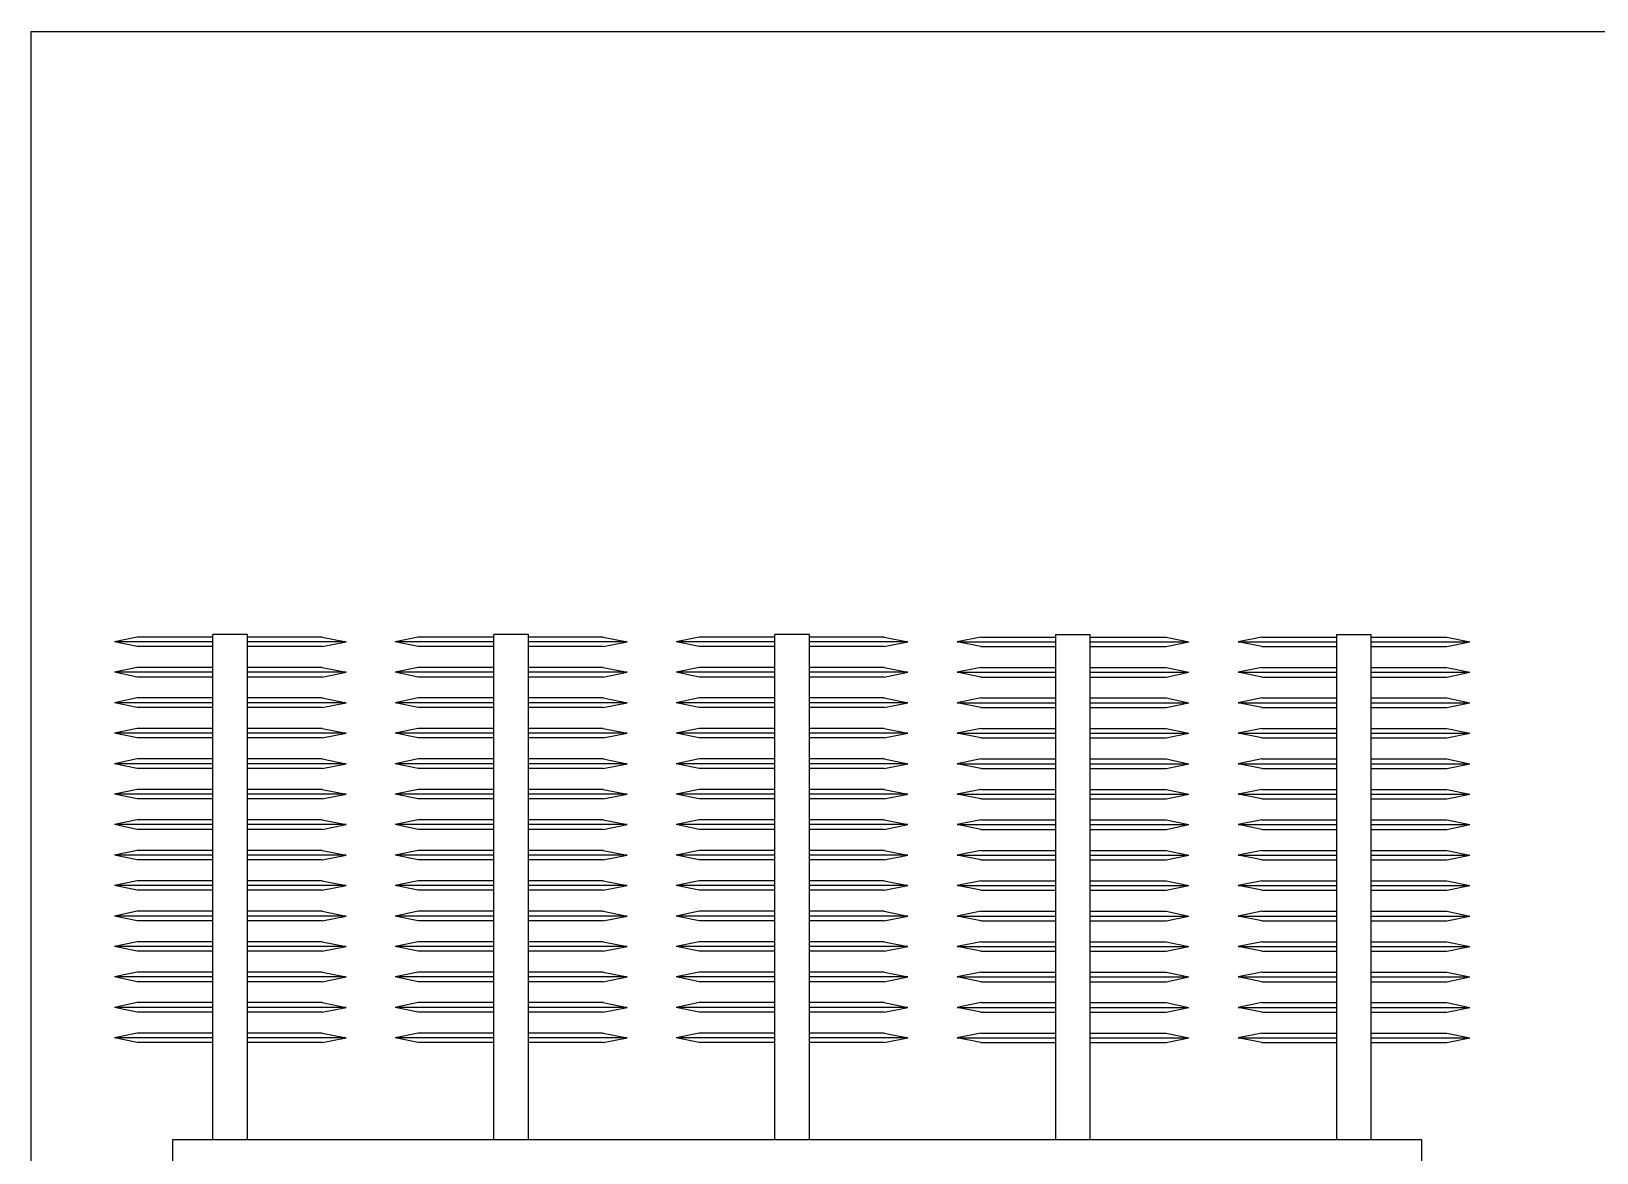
# Model space of a CAD drawing. Header units: millimetres. Extents: x 5537 to 25002, y 8409 to 18291.
# Drawn here: x 5537 to 7637, y 9890 to 11394 of the extents above; entities that cross this region are included whole.
import ezdxf

# ---------------------------------------------------------------- set-up
doc = ezdxf.new("R2010")
doc.units = ezdxf.units.MM

msp = doc.modelspace()

# ---------------------------------------------------------------- linework, layer by layer
at = {"color": 1}
for p, q in [((5827.4, 10585.1), (5781.1, 10585.1)), ((5781.1, 9907.9), (5781.1, 10585.1)), ((5827.4, 9907.9), (5827.4, 10585.1)), ((6204.2, 10585.1), (6157.9, 10585.1)), ((6157.9, 9907.9), (6157.9, 10585.1)), ((6204.2, 9907.9), (6204.2, 10585.1)), ((6581.1, 10585.1), (6534.8, 10585.1)), ((6534.8, 9907.9), (6534.8, 10585.1)), ((6581.1, 9907.9), (6581.1, 10585.1)), ((6911.6, 10585.1), (6957.9, 10585.1)), ((6911.6, 9907.9), (6911.6, 10585.1)), ((6957.9, 9907.9), (6957.9, 10585.1)), ((7288.5, 9907.9), (7288.5, 10585.1)), ((7288.5, 10585.1), (7334.7, 10585.1)), ((7334.7, 9907.9), (7334.7, 10585.1)), ((5679.4, 10581.8), (5648.8, 10575.4)), ((5781.1, 10575.4), (5648.8, 10575.4)), ((5679.4, 10569), (5648.8, 10575.4)), ((5781.1, 10581.8), (5679.4, 10581.8)), ((5781.1, 10569), (5679.4, 10569)), ((5927.8, 10581.8), (5827.4, 10581.8)), ((5959.6, 10575.4), (5827.4, 10575.4)), ((5927.8, 10569), (5827.4, 10569)), ((5927.8, 10581.8), (5959.6, 10575.4)), ((5927.8, 10569), (5959.6, 10575.4)), ((6056.2, 10581.8), (6025.7, 10575.4)), ((6157.9, 10575.4), (6025.7, 10575.4)), ((6056.2, 10569), (6025.7, 10575.4)), ((6157.9, 10581.8), (6056.2, 10581.8)), ((6157.9, 10569), (6056.2, 10569)), ((6304.7, 10581.8), (6204.2, 10581.8)), ((6336.5, 10575.4), (6204.2, 10575.4)), ((6304.7, 10569), (6204.2, 10569)), ((6304.7, 10581.8), (6336.5, 10575.4)), ((6304.7, 10569), (6336.5, 10575.4)), ((6433.1, 10581.8), (6402.5, 10575.4)), ((6534.8, 10575.4), (6402.5, 10575.4)), ((6433.1, 10569), (6402.5, 10575.4)), ((6534.8, 10581.8), (6433.1, 10581.8)), ((6534.8, 10569), (6433.1, 10569)), ((6681.5, 10581.8), (6581.1, 10581.8)), ((6713.3, 10575.4), (6581.1, 10575.4)), ((6681.5, 10569), (6581.1, 10569)), ((6681.5, 10581.8), (6713.3, 10575.4)), ((6681.5, 10569), (6713.3, 10575.4)), ((6811.1, 10581.8), (6779.4, 10575.4)), ((6779.4, 10575.4), (6911.6, 10575.4)), ((6811.1, 10569), (6779.4, 10575.4)), ((6811.1, 10581.8), (6911.6, 10581.8)), ((6811.1, 10569), (6911.6, 10569)), ((6957.9, 10581.8), (7059.6, 10581.8)), ((6957.9, 10575.4), (7090.1, 10575.4)), ((6957.9, 10569), (7059.6, 10569)), ((7059.6, 10581.8), (7090.1, 10575.4)), ((7059.6, 10569), (7090.1, 10575.4)), ((7188, 10581.8), (7156.2, 10575.4)), ((7156.2, 10575.4), (7288.5, 10575.4)), ((7188, 10569), (7156.2, 10575.4)), ((7188, 10581.8), (7288.5, 10581.8)), ((7188, 10569), (7288.5, 10569)), ((7334.7, 10581.8), (7436.4, 10581.8)), ((7334.7, 10575.4), (7467, 10575.4)), ((7334.7, 10569), (7436.4, 10569)), ((7436.4, 10581.8), (7467, 10575.4)), ((7436.4, 10569), (7467, 10575.4)), ((5679.4, 10540.9), (5648.8, 10534.5)), ((5781.1, 10534.5), (5648.8, 10534.5)), ((5679.4, 10528.2), (5648.8, 10534.5)), ((5781.1, 10540.9), (5679.4, 10540.9)), ((5781.1, 10528.2), (5679.4, 10528.2)), ((5927.8, 10540.9), (5827.4, 10540.9)), ((5959.6, 10534.5), (5827.4, 10534.5)), ((5927.8, 10528.2), (5827.4, 10528.2)), ((5927.8, 10540.9), (5959.6, 10534.5)), ((5927.8, 10528.2), (5959.6, 10534.5)), ((6056.2, 10540.9), (6025.7, 10534.5)), ((6157.9, 10534.5), (6025.7, 10534.5)), ((6056.2, 10528.2), (6025.7, 10534.5)), ((6157.9, 10540.9), (6056.2, 10540.9)), ((6157.9, 10528.2), (6056.2, 10528.2)), ((6304.7, 10540.9), (6204.2, 10540.9)), ((6336.5, 10534.5), (6204.2, 10534.5)), ((6304.7, 10528.2), (6204.2, 10528.2)), ((6304.7, 10540.9), (6336.5, 10534.5)), ((6304.7, 10528.2), (6336.5, 10534.5)), ((6433.1, 10540.9), (6402.5, 10534.5)), ((6534.8, 10534.5), (6402.5, 10534.5)), ((6433.1, 10528.2), (6402.5, 10534.5)), ((6534.8, 10540.9), (6433.1, 10540.9)), ((6534.8, 10528.2), (6433.1, 10528.2)), ((6681.5, 10540.9), (6581.1, 10540.9)), ((6713.3, 10534.5), (6581.1, 10534.5)), ((6681.5, 10528.2), (6581.1, 10528.2)), ((6681.5, 10540.9), (6713.3, 10534.5)), ((6681.5, 10528.2), (6713.3, 10534.5)), ((6811.1, 10540.9), (6779.4, 10534.5)), ((6779.4, 10534.5), (6911.6, 10534.5)), ((6811.1, 10528.2), (6779.4, 10534.5)), ((6811.1, 10540.9), (6911.6, 10540.9)), ((6811.1, 10528.2), (6911.6, 10528.2)), ((6957.9, 10540.9), (7059.6, 10540.9)), ((6957.9, 10534.5), (7090.1, 10534.5)), ((6957.9, 10528.2), (7059.6, 10528.2)), ((7059.6, 10540.9), (7090.1, 10534.5)), ((7059.6, 10528.2), (7090.1, 10534.5)), ((7188, 10540.9), (7156.2, 10534.5)), ((7156.2, 10534.5), (7288.5, 10534.5)), ((7188, 10528.2), (7156.2, 10534.5)), ((7188, 10540.9), (7288.5, 10540.9)), ((7188, 10528.2), (7288.5, 10528.2)), ((7334.7, 10540.9), (7436.4, 10540.9)), ((7334.7, 10534.5), (7467, 10534.5)), ((7334.7, 10528.2), (7436.4, 10528.2)), ((7436.4, 10540.9), (7467, 10534.5)), ((7436.4, 10528.2), (7467, 10534.5)), ((5679.4, 10500.1), (5648.8, 10493.7)), ((5781.1, 10500.1), (5679.4, 10500.1)), ((5927.8, 10500.1), (5827.4, 10500.1)), ((5927.8, 10500.1), (5959.6, 10493.7)), ((6056.2, 10500.1), (6025.7, 10493.7)), ((6157.9, 10500.1), (6056.2, 10500.1)), ((6304.7, 10500.1), (6204.2, 10500.1)), ((6304.7, 10500.1), (6336.5, 10493.7)), ((6433.1, 10500.1), (6402.5, 10493.7)), ((6534.8, 10500.1), (6433.1, 10500.1)), ((6681.5, 10500.1), (6581.1, 10500.1)), ((6681.5, 10500.1), (6713.3, 10493.7)), ((6811.1, 10500.1), (6779.4, 10493.7)), ((6811.1, 10500.1), (6911.6, 10500.1)), ((6957.9, 10500.1), (7059.6, 10500.1)), ((7059.6, 10500.1), (7090.1, 10493.7)), ((7188, 10500.1), (7156.2, 10493.7)), ((7188, 10500.1), (7288.5, 10500.1)), ((7334.7, 10500.1), (7436.4, 10500.1)), ((7436.4, 10500.1), (7467, 10493.7)), ((5781.1, 10493.7), (5648.8, 10493.7)), ((5679.4, 10487.3), (5648.8, 10493.7)), ((5781.1, 10487.3), (5679.4, 10487.3)), ((5959.6, 10493.7), (5827.4, 10493.7)), ((5927.8, 10487.3), (5827.4, 10487.3)), ((5927.8, 10487.3), (5959.6, 10493.7)), ((6157.9, 10493.7), (6025.7, 10493.7)), ((6056.2, 10487.3), (6025.7, 10493.7)), ((6157.9, 10487.3), (6056.2, 10487.3)), ((6336.5, 10493.7), (6204.2, 10493.7)), ((6304.7, 10487.3), (6204.2, 10487.3)), ((6304.7, 10487.3), (6336.5, 10493.7)), ((6534.8, 10493.7), (6402.5, 10493.7)), ((6433.1, 10487.3), (6402.5, 10493.7)), ((6534.8, 10487.3), (6433.1, 10487.3)), ((6713.3, 10493.7), (6581.1, 10493.7)), ((6681.5, 10487.3), (6581.1, 10487.3)), ((6681.5, 10487.3), (6713.3, 10493.7)), ((6779.4, 10493.7), (6911.6, 10493.7)), ((6811.1, 10487.3), (6779.4, 10493.7)), ((6811.1, 10487.3), (6911.6, 10487.3)), ((6957.9, 10493.7), (7090.1, 10493.7)), ((6957.9, 10487.3), (7059.6, 10487.3)), ((7059.6, 10487.3), (7090.1, 10493.7)), ((7156.2, 10493.7), (7288.5, 10493.7)), ((7188, 10487.3), (7156.2, 10493.7)), ((7188, 10487.3), (7288.5, 10487.3)), ((7334.7, 10493.7), (7467, 10493.7)), ((7334.7, 10487.3), (7436.4, 10487.3)), ((7436.4, 10487.3), (7467, 10493.7)), ((5679.4, 10459.2), (5648.8, 10452.8)), ((5781.1, 10459.2), (5679.4, 10459.2)), ((5927.8, 10459.2), (5827.4, 10459.2)), ((5927.8, 10459.2), (5959.6, 10452.8)), ((6056.2, 10459.2), (6025.7, 10452.8)), ((6157.9, 10459.2), (6056.2, 10459.2)), ((6304.7, 10459.2), (6204.2, 10459.2)), ((6304.7, 10459.2), (6336.5, 10452.8)), ((6433.1, 10459.2), (6402.5, 10452.8)), ((6534.8, 10459.2), (6433.1, 10459.2)), ((6681.5, 10459.2), (6581.1, 10459.2)), ((6681.5, 10459.2), (6713.3, 10452.8)), ((6811.1, 10459.2), (6779.4, 10452.8)), ((6811.1, 10459.2), (6911.6, 10459.2)), ((6957.9, 10459.2), (7059.6, 10459.2)), ((7059.6, 10459.2), (7090.1, 10452.8)), ((7188, 10459.2), (7156.2, 10452.8)), ((7188, 10459.2), (7288.5, 10459.2)), ((7334.7, 10459.2), (7436.4, 10459.2)), ((7436.4, 10459.2), (7467, 10452.8)), ((5781.1, 10452.8), (5648.8, 10452.8)), ((5679.4, 10446.5), (5648.8, 10452.8)), ((5781.1, 10446.5), (5679.4, 10446.5)), ((5959.6, 10452.8), (5827.4, 10452.8)), ((5927.8, 10446.5), (5827.4, 10446.5)), ((5927.8, 10446.5), (5959.6, 10452.8)), ((6157.9, 10452.8), (6025.7, 10452.8)), ((6056.2, 10446.5), (6025.7, 10452.8)), ((6157.9, 10446.5), (6056.2, 10446.5)), ((6336.5, 10452.8), (6204.2, 10452.8)), ((6304.7, 10446.5), (6204.2, 10446.5)), ((6304.7, 10446.5), (6336.5, 10452.8)), ((6534.8, 10452.8), (6402.5, 10452.8)), ((6433.1, 10446.5), (6402.5, 10452.8)), ((6534.8, 10446.5), (6433.1, 10446.5)), ((6713.3, 10452.8), (6581.1, 10452.8)), ((6681.5, 10446.5), (6581.1, 10446.5)), ((6681.5, 10446.5), (6713.3, 10452.8)), ((6779.4, 10452.8), (6911.6, 10452.8)), ((6811.1, 10446.5), (6779.4, 10452.8)), ((6811.1, 10446.5), (6911.6, 10446.5)), ((6957.9, 10452.8), (7090.1, 10452.8)), ((6957.9, 10446.5), (7059.6, 10446.5)), ((7059.6, 10446.5), (7090.1, 10452.8)), ((7156.2, 10452.8), (7288.5, 10452.8)), ((7188, 10446.5), (7156.2, 10452.8)), ((7188, 10446.5), (7288.5, 10446.5)), ((7334.7, 10452.8), (7467, 10452.8)), ((7334.7, 10446.5), (7436.4, 10446.5)), ((7436.4, 10446.5), (7467, 10452.8)), ((5679.4, 10418.4), (5648.8, 10412)), ((5781.1, 10418.4), (5679.4, 10418.4)), ((5927.8, 10418.4), (5827.4, 10418.4)), ((5927.8, 10418.4), (5959.6, 10412)), ((6056.2, 10418.4), (6025.7, 10412)), ((6157.9, 10418.4), (6056.2, 10418.4)), ((6304.7, 10418.4), (6204.2, 10418.4)), ((6304.7, 10418.4), (6336.5, 10412)), ((6433.1, 10418.4), (6402.5, 10412)), ((6534.8, 10418.4), (6433.1, 10418.4)), ((6681.5, 10418.4), (6581.1, 10418.4)), ((6681.5, 10418.4), (6713.3, 10412)), ((6811.1, 10418.4), (6779.4, 10412)), ((6811.1, 10418.4), (6911.6, 10418.4)), ((6957.9, 10418.4), (7059.6, 10418.4)), ((7059.6, 10418.4), (7090.1, 10412)), ((7188, 10418.4), (7156.2, 10412)), ((7188, 10418.4), (7288.5, 10418.4)), ((7334.7, 10418.4), (7436.4, 10418.4)), ((7436.4, 10418.4), (7467, 10412)), ((5781.1, 10412), (5648.8, 10412)), ((5679.4, 10405.6), (5648.8, 10412)), ((5781.1, 10405.6), (5679.4, 10405.6)), ((5959.6, 10412), (5827.4, 10412)), ((5927.8, 10405.6), (5827.4, 10405.6)), ((5927.8, 10405.6), (5959.6, 10412)), ((6157.9, 10412), (6025.7, 10412)), ((6056.2, 10405.6), (6025.7, 10412)), ((6157.9, 10405.6), (6056.2, 10405.6)), ((6336.5, 10412), (6204.2, 10412)), ((6304.7, 10405.6), (6204.2, 10405.6)), ((6304.7, 10405.6), (6336.5, 10412)), ((6534.8, 10412), (6402.5, 10412)), ((6433.1, 10405.6), (6402.5, 10412)), ((6534.8, 10405.6), (6433.1, 10405.6)), ((6713.3, 10412), (6581.1, 10412)), ((6681.5, 10405.6), (6581.1, 10405.6)), ((6681.5, 10405.6), (6713.3, 10412)), ((6779.4, 10412), (6911.6, 10412)), ((6811.1, 10405.6), (6779.4, 10412)), ((6811.1, 10405.6), (6911.6, 10405.6)), ((6957.9, 10412), (7090.1, 10412)), ((6957.9, 10405.6), (7059.6, 10405.6)), ((7059.6, 10405.6), (7090.1, 10412)), ((7156.2, 10412), (7288.5, 10412)), ((7188, 10405.6), (7156.2, 10412)), ((7188, 10405.6), (7288.5, 10405.6)), ((7334.7, 10412), (7467, 10412)), ((7334.7, 10405.6), (7436.4, 10405.6)), ((7436.4, 10405.6), (7467, 10412)), ((5679.4, 10377.5), (5648.8, 10371.1)), ((5781.1, 10377.5), (5679.4, 10377.5)), ((5927.8, 10377.5), (5827.4, 10377.5)), ((5927.8, 10377.5), (5959.6, 10371.1)), ((6056.2, 10377.5), (6025.7, 10371.1)), ((6157.9, 10377.5), (6056.2, 10377.5)), ((6304.7, 10377.5), (6204.2, 10377.5)), ((6304.7, 10377.5), (6336.5, 10371.1)), ((6433.1, 10377.5), (6402.5, 10371.1)), ((6534.8, 10377.5), (6433.1, 10377.5)), ((6681.5, 10377.5), (6581.1, 10377.5)), ((6681.5, 10377.5), (6713.3, 10371.1)), ((6811.1, 10377.5), (6779.4, 10371.1)), ((6811.1, 10377.5), (6911.6, 10377.5)), ((6957.9, 10377.5), (7059.6, 10377.5)), ((7059.6, 10377.5), (7090.1, 10371.1)), ((7188, 10377.5), (7156.2, 10371.1)), ((7188, 10377.5), (7288.5, 10377.5)), ((7334.7, 10377.5), (7436.4, 10377.5)), ((7436.4, 10377.5), (7467, 10371.1)), ((5781.1, 10371.1), (5648.8, 10371.1)), ((5679.4, 10364.8), (5648.8, 10371.1)), ((5781.1, 10364.8), (5679.4, 10364.8)), ((5959.6, 10371.1), (5827.4, 10371.1)), ((5927.8, 10364.8), (5827.4, 10364.8)), ((5927.8, 10364.8), (5959.6, 10371.1)), ((6157.9, 10371.1), (6025.7, 10371.1)), ((6056.2, 10364.8), (6025.7, 10371.1)), ((6157.9, 10364.8), (6056.2, 10364.8)), ((6336.5, 10371.1), (6204.2, 10371.1)), ((6304.7, 10364.8), (6204.2, 10364.8)), ((6304.7, 10364.8), (6336.5, 10371.1)), ((6534.8, 10371.1), (6402.5, 10371.1)), ((6433.1, 10364.8), (6402.5, 10371.1)), ((6534.8, 10364.8), (6433.1, 10364.8)), ((6713.3, 10371.1), (6581.1, 10371.1)), ((6681.5, 10364.8), (6581.1, 10364.8)), ((6681.5, 10364.8), (6713.3, 10371.1)), ((6779.4, 10371.1), (6911.6, 10371.1)), ((6811.1, 10364.8), (6779.4, 10371.1)), ((6811.1, 10364.8), (6911.6, 10364.8)), ((6957.9, 10371.1), (7090.1, 10371.1)), ((6957.9, 10364.8), (7059.6, 10364.8)), ((7059.6, 10364.8), (7090.1, 10371.1)), ((7156.2, 10371.1), (7288.5, 10371.1)), ((7188, 10364.8), (7156.2, 10371.1)), ((7188, 10364.8), (7288.5, 10364.8)), ((7334.7, 10371.1), (7467, 10371.1)), ((7334.7, 10364.8), (7436.4, 10364.8)), ((7436.4, 10364.8), (7467, 10371.1)), ((5679.4, 10336.7), (5648.8, 10330.3)), ((5781.1, 10336.7), (5679.4, 10336.7)), ((5927.8, 10336.7), (5827.4, 10336.7)), ((5927.8, 10336.7), (5959.6, 10330.3)), ((6056.2, 10336.7), (6025.7, 10330.3)), ((6157.9, 10336.7), (6056.2, 10336.7)), ((6304.7, 10336.7), (6204.2, 10336.7)), ((6304.7, 10336.7), (6336.5, 10330.3)), ((6433.1, 10336.7), (6402.5, 10330.3)), ((6534.8, 10336.7), (6433.1, 10336.7)), ((6681.5, 10336.7), (6581.1, 10336.7)), ((6681.5, 10336.7), (6713.3, 10330.3)), ((6811.1, 10336.7), (6779.4, 10330.3)), ((6811.1, 10336.7), (6911.6, 10336.7)), ((6957.9, 10336.7), (7059.6, 10336.7)), ((7059.6, 10336.7), (7090.1, 10330.3)), ((7188, 10336.7), (7156.2, 10330.3)), ((7188, 10336.7), (7288.5, 10336.7)), ((7334.7, 10336.7), (7436.4, 10336.7)), ((7436.4, 10336.7), (7467, 10330.3)), ((5781.1, 10330.3), (5648.8, 10330.3)), ((5679.4, 10323.9), (5648.8, 10330.3)), ((5781.1, 10323.9), (5679.4, 10323.9)), ((5959.6, 10330.3), (5827.4, 10330.3)), ((5927.8, 10323.9), (5827.4, 10323.9)), ((5927.8, 10323.9), (5959.6, 10330.3)), ((6157.9, 10330.3), (6025.7, 10330.3)), ((6056.2, 10323.9), (6025.7, 10330.3)), ((6157.9, 10323.9), (6056.2, 10323.9)), ((6336.5, 10330.3), (6204.2, 10330.3)), ((6304.7, 10323.9), (6204.2, 10323.9)), ((6304.7, 10323.9), (6336.5, 10330.3)), ((6534.8, 10330.3), (6402.5, 10330.3)), ((6433.1, 10323.9), (6402.5, 10330.3)), ((6534.8, 10323.9), (6433.1, 10323.9)), ((6713.3, 10330.3), (6581.1, 10330.3)), ((6681.5, 10323.9), (6581.1, 10323.9)), ((6681.5, 10323.9), (6713.3, 10330.3)), ((6779.4, 10330.3), (6911.6, 10330.3)), ((6811.1, 10323.9), (6779.4, 10330.3)), ((6811.1, 10323.9), (6911.6, 10323.9)), ((6957.9, 10330.3), (7090.1, 10330.3)), ((6957.9, 10323.9), (7059.6, 10323.9)), ((7059.6, 10323.9), (7090.1, 10330.3)), ((7156.2, 10330.3), (7288.5, 10330.3)), ((7188, 10323.9), (7156.2, 10330.3)), ((7188, 10323.9), (7288.5, 10323.9)), ((7334.7, 10330.3), (7467, 10330.3)), ((7334.7, 10323.9), (7436.4, 10323.9)), ((7436.4, 10323.9), (7467, 10330.3)), ((5679.4, 10295.8), (5648.8, 10289.4)), ((5781.1, 10289.4), (5648.8, 10289.4)), ((5679.4, 10283.1), (5648.8, 10289.4)), ((5781.1, 10295.8), (5679.4, 10295.8)), ((5927.8, 10295.8), (5827.4, 10295.8)), ((5959.6, 10289.4), (5827.4, 10289.4)), ((5927.8, 10295.8), (5959.6, 10289.4)), ((5927.8, 10283.1), (5959.6, 10289.4)), ((6056.2, 10295.8), (6025.7, 10289.4)), ((6157.9, 10289.4), (6025.7, 10289.4)), ((6056.2, 10283.1), (6025.7, 10289.4)), ((6157.9, 10295.8), (6056.2, 10295.8)), ((6304.7, 10295.8), (6204.2, 10295.8)), ((6336.5, 10289.4), (6204.2, 10289.4)), ((6304.7, 10295.8), (6336.5, 10289.4)), ((6304.7, 10283.1), (6336.5, 10289.4)), ((6433.1, 10295.8), (6402.5, 10289.4)), ((6534.8, 10289.4), (6402.5, 10289.4)), ((6433.1, 10283.1), (6402.5, 10289.4)), ((6534.8, 10295.8), (6433.1, 10295.8)), ((6681.5, 10295.8), (6581.1, 10295.8)), ((6713.3, 10289.4), (6581.1, 10289.4)), ((6681.5, 10295.8), (6713.3, 10289.4)), ((6681.5, 10283.1), (6713.3, 10289.4)), ((6811.1, 10295.8), (6779.4, 10289.4)), ((6779.4, 10289.4), (6911.6, 10289.4)), ((6811.1, 10283.1), (6779.4, 10289.4)), ((6811.1, 10295.8), (6911.6, 10295.8)), ((6957.9, 10295.8), (7059.6, 10295.8)), ((6957.9, 10289.4), (7090.1, 10289.4)), ((7059.6, 10295.8), (7090.1, 10289.4)), ((7059.6, 10283.1), (7090.1, 10289.4)), ((7188, 10295.8), (7156.2, 10289.4)), ((7156.2, 10289.4), (7288.5, 10289.4)), ((7188, 10283.1), (7156.2, 10289.4)), ((7188, 10295.8), (7288.5, 10295.8)), ((7334.7, 10295.8), (7436.4, 10295.8)), ((7334.7, 10289.4), (7467, 10289.4)), ((7436.4, 10295.8), (7467, 10289.4)), ((7436.4, 10283.1), (7467, 10289.4)), ((5781.1, 10283.1), (5679.4, 10283.1)), ((5927.8, 10283.1), (5827.4, 10283.1)), ((6157.9, 10283.1), (6056.2, 10283.1)), ((6304.7, 10283.1), (6204.2, 10283.1)), ((6534.8, 10283.1), (6433.1, 10283.1)), ((6681.5, 10283.1), (6581.1, 10283.1)), ((6811.1, 10283.1), (6911.6, 10283.1)), ((6957.9, 10283.1), (7059.6, 10283.1)), ((7188, 10283.1), (7288.5, 10283.1)), ((7334.7, 10283.1), (7436.4, 10283.1)), ((5679.4, 10255), (5648.8, 10248.6)), ((5781.1, 10248.6), (5648.8, 10248.6)), ((5679.4, 10242.2), (5648.8, 10248.6)), ((5781.1, 10255), (5679.4, 10255)), ((5927.8, 10255), (5827.4, 10255)), ((5959.6, 10248.6), (5827.4, 10248.6)), ((5927.8, 10255), (5959.6, 10248.6)), ((5927.8, 10242.2), (5959.6, 10248.6)), ((6056.2, 10255), (6025.7, 10248.6)), ((6157.9, 10248.6), (6025.7, 10248.6)), ((6056.2, 10242.2), (6025.7, 10248.6)), ((6157.9, 10255), (6056.2, 10255)), ((6304.7, 10255), (6204.2, 10255)), ((6336.5, 10248.6), (6204.2, 10248.6)), ((6304.7, 10255), (6336.5, 10248.6)), ((6304.7, 10242.2), (6336.5, 10248.6)), ((6433.1, 10255), (6402.5, 10248.6)), ((6534.8, 10248.6), (6402.5, 10248.6)), ((6433.1, 10242.2), (6402.5, 10248.6)), ((6534.8, 10255), (6433.1, 10255)), ((6681.5, 10255), (6581.1, 10255)), ((6713.3, 10248.6), (6581.1, 10248.6)), ((6681.5, 10255), (6713.3, 10248.6)), ((6681.5, 10242.2), (6713.3, 10248.6)), ((6811.1, 10255), (6779.4, 10248.6)), ((6779.4, 10248.6), (6911.6, 10248.6)), ((6811.1, 10242.2), (6779.4, 10248.6)), ((6811.1, 10255), (6911.6, 10255)), ((6957.9, 10255), (7059.6, 10255)), ((6957.9, 10248.6), (7090.1, 10248.6)), ((7059.6, 10255), (7090.1, 10248.6)), ((7059.6, 10242.2), (7090.1, 10248.6)), ((7188, 10255), (7156.2, 10248.6)), ((7156.2, 10248.6), (7288.5, 10248.6)), ((7188, 10242.2), (7156.2, 10248.6)), ((7188, 10255), (7288.5, 10255)), ((7334.7, 10255), (7436.4, 10255)), ((7334.7, 10248.6), (7467, 10248.6)), ((7436.4, 10255), (7467, 10248.6)), ((7436.4, 10242.2), (7467, 10248.6)), ((5781.1, 10242.2), (5679.4, 10242.2)), ((5927.8, 10242.2), (5827.4, 10242.2)), ((6157.9, 10242.2), (6056.2, 10242.2)), ((6304.7, 10242.2), (6204.2, 10242.2)), ((6534.8, 10242.2), (6433.1, 10242.2)), ((6681.5, 10242.2), (6581.1, 10242.2)), ((6811.1, 10242.2), (6911.6, 10242.2)), ((6957.9, 10242.2), (7059.6, 10242.2)), ((7188, 10242.2), (7288.5, 10242.2)), ((7334.7, 10242.2), (7436.4, 10242.2)), ((5679.4, 10214.1), (5648.8, 10207.7)), ((5781.1, 10207.7), (5648.8, 10207.7)), ((5679.4, 10201.4), (5648.8, 10207.7)), ((5781.1, 10214.1), (5679.4, 10214.1)), ((5927.8, 10214.1), (5827.4, 10214.1)), ((5959.6, 10207.7), (5827.4, 10207.7)), ((5927.8, 10214.1), (5959.6, 10207.7)), ((5927.8, 10201.4), (5959.6, 10207.7)), ((6056.2, 10214.1), (6025.7, 10207.7)), ((6157.9, 10207.7), (6025.7, 10207.7)), ((6056.2, 10201.4), (6025.7, 10207.7)), ((6157.9, 10214.1), (6056.2, 10214.1)), ((6304.7, 10214.1), (6204.2, 10214.1)), ((6336.5, 10207.7), (6204.2, 10207.7)), ((6304.7, 10214.1), (6336.5, 10207.7)), ((6304.7, 10201.4), (6336.5, 10207.7)), ((6433.1, 10214.1), (6402.5, 10207.7)), ((6534.8, 10207.7), (6402.5, 10207.7)), ((6433.1, 10201.4), (6402.5, 10207.7)), ((6534.8, 10214.1), (6433.1, 10214.1)), ((6681.5, 10214.1), (6581.1, 10214.1)), ((6713.3, 10207.7), (6581.1, 10207.7)), ((6681.5, 10214.1), (6713.3, 10207.7)), ((6681.5, 10201.4), (6713.3, 10207.7)), ((6811.1, 10214.1), (6779.4, 10207.7)), ((6779.4, 10207.7), (6911.6, 10207.7)), ((6811.1, 10201.4), (6779.4, 10207.7)), ((6811.1, 10214.1), (6911.6, 10214.1)), ((6957.9, 10214.1), (7059.6, 10214.1)), ((6957.9, 10207.7), (7090.1, 10207.7)), ((7059.6, 10214.1), (7090.1, 10207.7)), ((7059.6, 10201.4), (7090.1, 10207.7)), ((7188, 10214.1), (7156.2, 10207.7)), ((7156.2, 10207.7), (7288.5, 10207.7)), ((7188, 10201.4), (7156.2, 10207.7)), ((7188, 10214.1), (7288.5, 10214.1)), ((7334.7, 10214.1), (7436.4, 10214.1)), ((7334.7, 10207.7), (7467, 10207.7)), ((7436.4, 10214.1), (7467, 10207.7)), ((7436.4, 10201.4), (7467, 10207.7)), ((5781.1, 10201.4), (5679.4, 10201.4)), ((5927.8, 10201.4), (5827.4, 10201.4)), ((6157.9, 10201.4), (6056.2, 10201.4)), ((6304.7, 10201.4), (6204.2, 10201.4)), ((6534.8, 10201.4), (6433.1, 10201.4)), ((6681.5, 10201.4), (6581.1, 10201.4)), ((6811.1, 10201.4), (6911.6, 10201.4)), ((6957.9, 10201.4), (7059.6, 10201.4)), ((7188, 10201.4), (7288.5, 10201.4)), ((7334.7, 10201.4), (7436.4, 10201.4)), ((5679.4, 10173.3), (5648.8, 10166.9)), ((5781.1, 10166.9), (5648.8, 10166.9)), ((5679.4, 10160.5), (5648.8, 10166.9)), ((5781.1, 10173.3), (5679.4, 10173.3)), ((5927.8, 10173.3), (5827.4, 10173.3)), ((5959.6, 10166.9), (5827.4, 10166.9)), ((5927.8, 10173.3), (5959.6, 10166.9)), ((5927.8, 10160.5), (5959.6, 10166.9)), ((6056.2, 10173.3), (6025.7, 10166.9)), ((6157.9, 10166.9), (6025.7, 10166.9)), ((6056.2, 10160.5), (6025.7, 10166.9)), ((6157.9, 10173.3), (6056.2, 10173.3)), ((6304.7, 10173.3), (6204.2, 10173.3)), ((6336.5, 10166.9), (6204.2, 10166.9)), ((6304.7, 10173.3), (6336.5, 10166.9)), ((6304.7, 10160.5), (6336.5, 10166.9)), ((6433.1, 10173.3), (6402.5, 10166.9)), ((6534.8, 10166.9), (6402.5, 10166.9)), ((6433.1, 10160.5), (6402.5, 10166.9)), ((6534.8, 10173.3), (6433.1, 10173.3)), ((6681.5, 10173.3), (6581.1, 10173.3)), ((6713.3, 10166.9), (6581.1, 10166.9)), ((6681.5, 10173.3), (6713.3, 10166.9)), ((6681.5, 10160.5), (6713.3, 10166.9)), ((6811.1, 10173.3), (6779.4, 10166.9)), ((6779.4, 10166.9), (6911.6, 10166.9)), ((6811.1, 10160.5), (6779.4, 10166.9)), ((6811.1, 10173.3), (6911.6, 10173.3)), ((6957.9, 10173.3), (7059.6, 10173.3)), ((6957.9, 10166.9), (7090.1, 10166.9)), ((7059.6, 10173.3), (7090.1, 10166.9)), ((7059.6, 10160.5), (7090.1, 10166.9)), ((7188, 10173.3), (7156.2, 10166.9)), ((7156.2, 10166.9), (7288.5, 10166.9)), ((7188, 10160.5), (7156.2, 10166.9)), ((7188, 10173.3), (7288.5, 10173.3)), ((7334.7, 10173.3), (7436.4, 10173.3)), ((7334.7, 10166.9), (7467, 10166.9)), ((7436.4, 10173.3), (7467, 10166.9)), ((7436.4, 10160.5), (7467, 10166.9)), ((5781.1, 10160.5), (5679.4, 10160.5)), ((5927.8, 10160.5), (5827.4, 10160.5)), ((6157.9, 10160.5), (6056.2, 10160.5)), ((6304.7, 10160.5), (6204.2, 10160.5)), ((6534.8, 10160.5), (6433.1, 10160.5)), ((6681.5, 10160.5), (6581.1, 10160.5)), ((6811.1, 10160.5), (6911.6, 10160.5)), ((6957.9, 10160.5), (7059.6, 10160.5)), ((7188, 10160.5), (7288.5, 10160.5)), ((7334.7, 10160.5), (7436.4, 10160.5)), ((5679.4, 10132.4), (5648.8, 10126)), ((5781.1, 10126), (5648.8, 10126)), ((5679.4, 10119.7), (5648.8, 10126)), ((5781.1, 10132.4), (5679.4, 10132.4)), ((5927.8, 10132.4), (5827.4, 10132.4)), ((5959.6, 10126), (5827.4, 10126)), ((5927.8, 10132.4), (5959.6, 10126)), ((5927.8, 10119.7), (5959.6, 10126)), ((6056.2, 10132.4), (6025.7, 10126)), ((6157.9, 10126), (6025.7, 10126)), ((6056.2, 10119.7), (6025.7, 10126)), ((6157.9, 10132.4), (6056.2, 10132.4)), ((6304.7, 10132.4), (6204.2, 10132.4)), ((6336.5, 10126), (6204.2, 10126)), ((6304.7, 10132.4), (6336.5, 10126)), ((6304.7, 10119.7), (6336.5, 10126)), ((6433.1, 10132.4), (6402.5, 10126)), ((6534.8, 10126), (6402.5, 10126)), ((6433.1, 10119.7), (6402.5, 10126)), ((6534.8, 10132.4), (6433.1, 10132.4)), ((6681.5, 10132.4), (6581.1, 10132.4)), ((6713.3, 10126), (6581.1, 10126)), ((6681.5, 10132.4), (6713.3, 10126)), ((6681.5, 10119.7), (6713.3, 10126)), ((6811.1, 10132.4), (6779.4, 10126)), ((6779.4, 10126), (6911.6, 10126)), ((6811.1, 10119.7), (6779.4, 10126)), ((6811.1, 10132.4), (6911.6, 10132.4)), ((6957.9, 10132.4), (7059.6, 10132.4)), ((6957.9, 10126), (7090.1, 10126)), ((7059.6, 10132.4), (7090.1, 10126)), ((7059.6, 10119.7), (7090.1, 10126)), ((7188, 10132.4), (7156.2, 10126)), ((7156.2, 10126), (7288.5, 10126)), ((7188, 10119.7), (7156.2, 10126)), ((7188, 10132.4), (7288.5, 10132.4)), ((7334.7, 10132.4), (7436.4, 10132.4)), ((7334.7, 10126), (7467, 10126)), ((7436.4, 10132.4), (7467, 10126)), ((7436.4, 10119.7), (7467, 10126)), ((5781.1, 10119.7), (5679.4, 10119.7)), ((5927.8, 10119.7), (5827.4, 10119.7)), ((6157.9, 10119.7), (6056.2, 10119.7)), ((6304.7, 10119.7), (6204.2, 10119.7)), ((6534.8, 10119.7), (6433.1, 10119.7)), ((6681.5, 10119.7), (6581.1, 10119.7)), ((6811.1, 10119.7), (6911.6, 10119.7)), ((6957.9, 10119.7), (7059.6, 10119.7)), ((7188, 10119.7), (7288.5, 10119.7)), ((7334.7, 10119.7), (7436.4, 10119.7)), ((5679.4, 10091.6), (5648.8, 10085.2)), ((5781.1, 10085.2), (5648.8, 10085.2)), ((5679.4, 10078.8), (5648.8, 10085.2)), ((5781.1, 10091.6), (5679.4, 10091.6)), ((5927.8, 10091.6), (5827.4, 10091.6)), ((5959.6, 10085.2), (5827.4, 10085.2)), ((5927.8, 10091.6), (5959.6, 10085.2)), ((5927.8, 10078.8), (5959.6, 10085.2)), ((6056.2, 10091.6), (6025.7, 10085.2)), ((6157.9, 10085.2), (6025.7, 10085.2)), ((6056.2, 10078.8), (6025.7, 10085.2)), ((6157.9, 10091.6), (6056.2, 10091.6)), ((6304.7, 10091.6), (6204.2, 10091.6)), ((6336.5, 10085.2), (6204.2, 10085.2)), ((6304.7, 10091.6), (6336.5, 10085.2)), ((6304.7, 10078.8), (6336.5, 10085.2)), ((6433.1, 10091.6), (6402.5, 10085.2)), ((6534.8, 10085.2), (6402.5, 10085.2)), ((6433.1, 10078.8), (6402.5, 10085.2)), ((6534.8, 10091.6), (6433.1, 10091.6)), ((6681.5, 10091.6), (6581.1, 10091.6)), ((6713.3, 10085.2), (6581.1, 10085.2)), ((6681.5, 10091.6), (6713.3, 10085.2)), ((6681.5, 10078.8), (6713.3, 10085.2)), ((6811.1, 10091.6), (6779.4, 10085.2)), ((6779.4, 10085.2), (6911.6, 10085.2)), ((6811.1, 10078.8), (6779.4, 10085.2)), ((6811.1, 10091.6), (6911.6, 10091.6)), ((6957.9, 10091.6), (7059.6, 10091.6)), ((6957.9, 10085.2), (7090.1, 10085.2)), ((7059.6, 10091.6), (7090.1, 10085.2)), ((7059.6, 10078.8), (7090.1, 10085.2)), ((7188, 10091.6), (7156.2, 10085.2)), ((7156.2, 10085.2), (7288.5, 10085.2)), ((7188, 10078.8), (7156.2, 10085.2)), ((7188, 10091.6), (7288.5, 10091.6)), ((7334.7, 10091.6), (7436.4, 10091.6)), ((7334.7, 10085.2), (7467, 10085.2)), ((7436.4, 10091.6), (7467, 10085.2)), ((7436.4, 10078.8), (7467, 10085.2)), ((5781.1, 10078.8), (5679.4, 10078.8)), ((5927.8, 10078.8), (5827.4, 10078.8)), ((6157.9, 10078.8), (6056.2, 10078.8)), ((6304.7, 10078.8), (6204.2, 10078.8)), ((6534.8, 10078.8), (6433.1, 10078.8)), ((6681.5, 10078.8), (6581.1, 10078.8)), ((6811.1, 10078.8), (6911.6, 10078.8)), ((6957.9, 10078.8), (7059.6, 10078.8)), ((7188, 10078.8), (7288.5, 10078.8)), ((7334.7, 10078.8), (7436.4, 10078.8)), ((5679.4, 10050.7), (5648.8, 10044.3)), ((5781.1, 10044.3), (5648.8, 10044.3)), ((5679.4, 10038), (5648.8, 10044.3)), ((5781.1, 10050.7), (5679.4, 10050.7)), ((5781.1, 10038), (5679.4, 10038)), ((5927.8, 10050.7), (5827.4, 10050.7)), ((5959.6, 10044.3), (5827.4, 10044.3)), ((5927.8, 10038), (5827.4, 10038)), ((5927.8, 10050.7), (5959.6, 10044.3)), ((5927.8, 10038), (5959.6, 10044.3)), ((6056.2, 10050.7), (6025.7, 10044.3)), ((6157.9, 10044.3), (6025.7, 10044.3)), ((6056.2, 10038), (6025.7, 10044.3)), ((6157.9, 10050.7), (6056.2, 10050.7)), ((6157.9, 10038), (6056.2, 10038)), ((6304.7, 10050.7), (6204.2, 10050.7)), ((6336.5, 10044.3), (6204.2, 10044.3)), ((6304.7, 10038), (6204.2, 10038)), ((6304.7, 10050.7), (6336.5, 10044.3)), ((6304.7, 10038), (6336.5, 10044.3)), ((6433.1, 10050.7), (6402.5, 10044.3)), ((6534.8, 10044.3), (6402.5, 10044.3)), ((6433.1, 10038), (6402.5, 10044.3)), ((6534.8, 10050.7), (6433.1, 10050.7)), ((6534.8, 10038), (6433.1, 10038)), ((6681.5, 10050.7), (6581.1, 10050.7)), ((6713.3, 10044.3), (6581.1, 10044.3)), ((6681.5, 10038), (6581.1, 10038)), ((6681.5, 10050.7), (6713.3, 10044.3)), ((6681.5, 10038), (6713.3, 10044.3)), ((6811.1, 10050.7), (6779.4, 10044.3)), ((6779.4, 10044.3), (6911.6, 10044.3)), ((6811.1, 10038), (6779.4, 10044.3)), ((6811.1, 10050.7), (6911.6, 10050.7)), ((6811.1, 10038), (6911.6, 10038)), ((6957.9, 10050.7), (7059.6, 10050.7)), ((6957.9, 10044.3), (7090.1, 10044.3)), ((6957.9, 10038), (7059.6, 10038)), ((7059.6, 10050.7), (7090.1, 10044.3)), ((7059.6, 10038), (7090.1, 10044.3)), ((7188, 10050.7), (7156.2, 10044.3)), ((7156.2, 10044.3), (7288.5, 10044.3)), ((7188, 10038), (7156.2, 10044.3)), ((7188, 10050.7), (7288.5, 10050.7)), ((7188, 10038), (7288.5, 10038)), ((7334.7, 10050.7), (7436.4, 10050.7)), ((7334.7, 10044.3), (7467, 10044.3)), ((7334.7, 10038), (7436.4, 10038)), ((7436.4, 10050.7), (7467, 10044.3)), ((7436.4, 10038), (7467, 10044.3))]:
    msp.add_line(p, q, dxfattribs=at)
for points in [[(5537.4, 11394), (12093.4, 11394), (12093.4, 8408.6), (5537.4, 8408.6)], [(5727.1, 9907.9), (7402.1, 9907.9), (7402.1, 9370.9), (5727.1, 9370.9)]]:
    msp.add_lwpolyline(points, close=True, dxfattribs=at)

doc.saveas('drawing.dxf')
